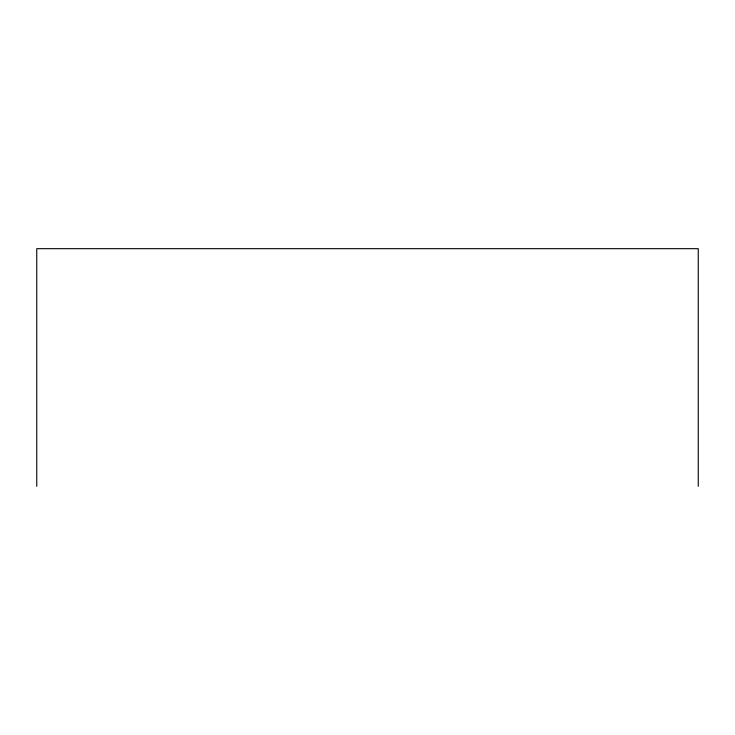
<?xml version="1.0" encoding="UTF-8"?>
<svg xmlns="http://www.w3.org/2000/svg" width="735" height="735" viewBox="0 0 735 735"><rect width="100%" height="100%" fill="white"/><g stroke="black" fill="none" stroke-linecap="round" stroke-linejoin="round"><path stroke-width="1.1" d="M698.25 486.322L698.25 248.678L36.75 248.678L36.75 486.322"/></g></svg>
